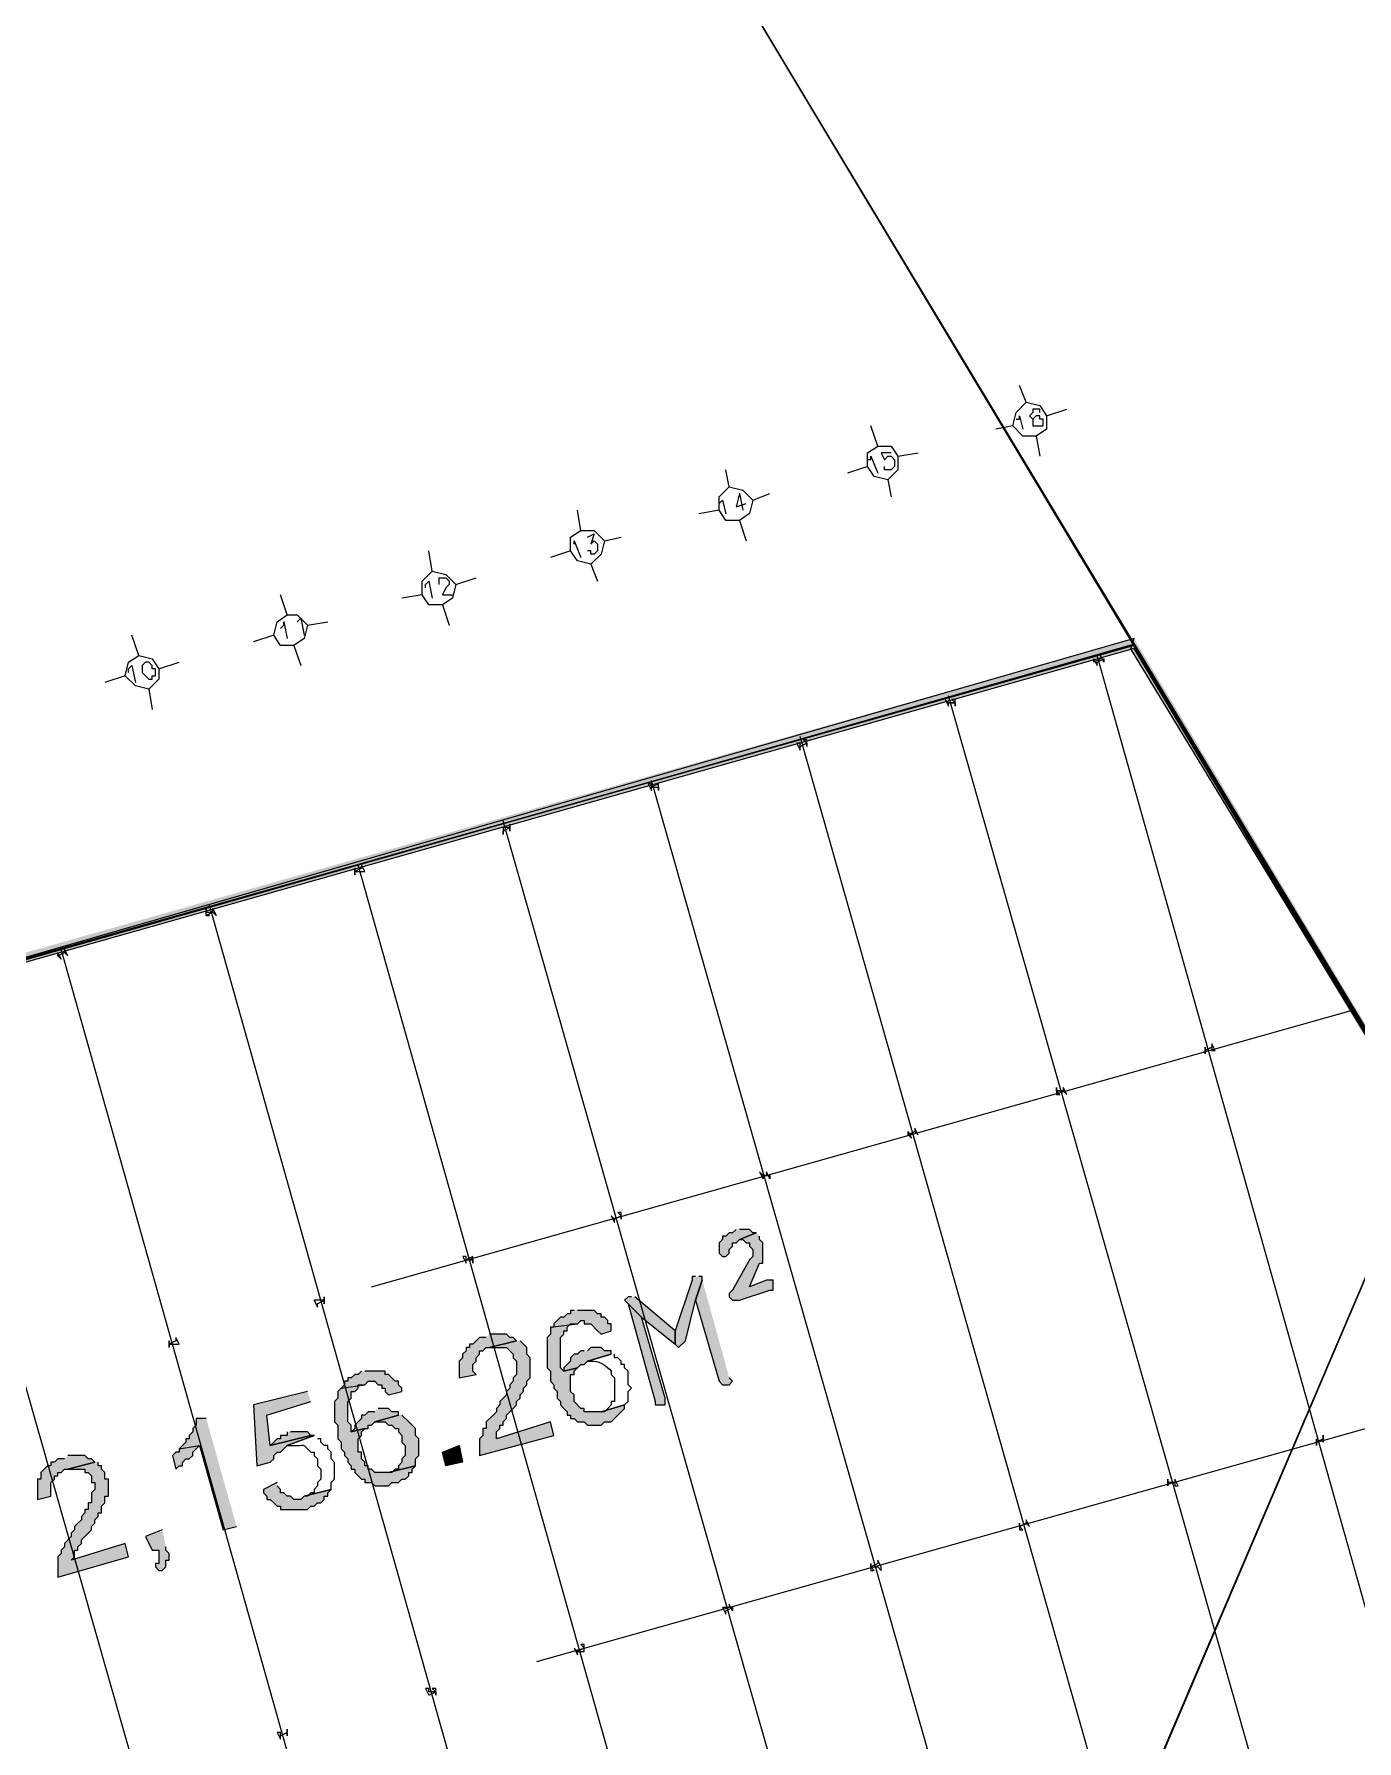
# Model space of a CAD drawing. Header units: inches. Extents: x 5 to 295, y 10 to 227.
# Drawn here: x 274.476 to 277.572, y 209.977 to 213.97 of the extents above; entities that cross this region are included whole.
import ezdxf

# ---------------------------------------------------------------- set-up
doc = ezdxf.new("R2010")
doc.units = ezdxf.units.IN
doc.header["$MEASUREMENT"] = 0
doc.layers.add('1- 3', color=3, linetype='Continuous')

msp = doc.modelspace()

# ---------------------------------------------------------------- hatches: boundary and pattern name
at = {"layer": '1- 3'}
for points in [[(277.0506, 212.5561), (271.7742, 211.0395), (271.7505, 211.0553)], [(277.0427, 212.5324), (277.0506, 212.5561), (271.7742, 211.0395)], [(278.5909, 209.9889), (277.0427, 212.5324), (277.0506, 212.5561)], [(278.583, 209.9811), (278.5909, 209.9889), (277.0427, 212.5324)], [(276.1186, 211.1738), (276.1107, 211.1659), (276.1028, 211.1659), (276.0949, 211.158), (276.087, 211.158), (276.087, 211.1501), (276.0791, 211.1422), (276.0791, 211.1185), (276.087, 211.1106), (276.0949, 211.1106), (276.1028, 211.1185), (276.1028, 211.1264), (276.1107, 211.1343), (276.1107, 211.1422), (276.1186, 211.1422), (276.1265, 211.1501), (276.1659, 211.1659), (276.158, 211.1659), (276.1501, 211.1738), (276.1265, 211.1738)], [(276.1659, 211.1659), (276.1265, 211.1501), (276.1344, 211.1501), (276.1422, 211.1422), (276.1501, 211.1422), (276.1501, 211.1343), (276.158, 211.1264), (276.158, 211.1106), (276.1501, 211.1027), (276.1107, 211.0316), (276.1028, 211.0237), (276.1028, 211.0158), (276.1107, 211.0079), (276.1265, 211.0079), (276.1975, 211.0316), (276.2054, 211.0316), (276.2054, 211.0553), (276.1896, 211.0553), (276.1501, 211.0395), (276.1738, 211.0948), (276.1817, 211.0948), (276.1817, 211.1422), (276.1738, 211.1501), (276.1738, 211.158)], [(276.0238, 211.0632), (276.0159, 211.0632), (276.0159, 211.0553), (275.9764, 210.9368), (275.9764, 210.9052), (275.9843, 210.8973), (276.0001, 210.9131), (276.0238, 211.0079), (276.0396, 211.0553), (276.0396, 211.0632), (276.0317, 211.0632)], [(276.0396, 211.0553), (276.0238, 211.0079), (276.0791, 210.8183), (276.087, 210.8104), (276.1028, 210.8104), (276.1107, 210.8183), (276.1028, 210.8262)], [(275.8737, 211.0158), (275.8658, 211.0158), (275.8579, 211.0079), (275.8658, 211), (275.8974, 210.9684), (275.9764, 210.9052), (275.9764, 210.9368), (275.8816, 211.0158)], [(275.7394, 210.9842), (275.7315, 210.9842), (275.7315, 210.9763), (275.7236, 210.9763), (275.7157, 210.9684), (275.7078, 210.9684), (275.692, 210.9526), (275.692, 210.9447), (275.6841, 210.9447), (275.7473, 210.9526), (275.7552, 210.9605), (275.7631, 210.9605), (275.7631, 210.9526), (275.7789, 210.9526), (275.7947, 210.9368), (275.8026, 210.9289), (275.8263, 210.9368), (275.8263, 210.9526), (275.8184, 210.9526), (275.8184, 210.9605), (275.8105, 210.9684), (275.8026, 210.9684), (275.8026, 210.9763), (275.7947, 210.9763), (275.7868, 210.9842), (275.7473, 210.9842)], [(275.8658, 211), (275.929, 210.7709), (275.929, 210.763), (275.9527, 210.763), (275.9527, 210.7788), (275.8974, 210.9684)], [(275.534, 210.921), (275.5182, 210.921), (275.5024, 210.9052), (275.4945, 210.9052), (275.4945, 210.8973), (275.4866, 210.8973), (275.4866, 210.8894), (275.4787, 210.8815), (275.4787, 210.8736), (275.4708, 210.8657), (275.4708, 210.8262), (275.5103, 210.8341), (275.5024, 210.842), (275.5024, 210.8578), (275.5103, 210.8657), (275.5103, 210.8736), (275.5182, 210.8815), (275.5182, 210.8894), (275.5261, 210.8894), (275.534, 210.8973), (275.5419, 210.8973), (275.6051, 210.9131), (275.5972, 210.921), (275.5893, 210.921), (275.5814, 210.9289), (275.5419, 210.9289)], [(275.6841, 210.9447), (275.6841, 210.9289), (275.6762, 210.921), (275.6762, 210.8499), (275.6841, 210.842), (275.6841, 210.8183), (275.692, 210.8104), (275.692, 210.8025), (275.6999, 210.7946), (275.6999, 210.7788), (275.7078, 210.7709), (275.7078, 210.763), (275.7157, 210.7551), (275.7236, 210.7472), (275.7236, 210.7393), (275.7315, 210.7393), (275.7315, 210.7314), (275.7394, 210.7314), (275.7473, 210.7235), (275.7631, 210.7235), (275.771, 210.7156), (275.8026, 210.7156), (275.8105, 210.7235), (275.8263, 210.7235), (275.8421, 210.7393), (275.8579, 210.7551), (275.8579, 210.763), (275.8026, 210.7472), (275.7631, 210.7472), (275.7631, 210.7551), (275.7552, 210.7551), (275.7394, 210.7709), (275.7394, 210.7867), (275.7315, 210.7946), (275.7315, 210.8341), (275.7394, 210.8341), (275.7394, 210.842), (275.7473, 210.8499), (275.7157, 210.842), (275.7078, 210.8499), (275.7078, 210.921), (275.7157, 210.9289), (275.7157, 210.9368), (275.7236, 210.9368), (275.7236, 210.9447), (275.7315, 210.9526), (275.7473, 210.9526)], [(275.6051, 210.9131), (275.5419, 210.8973), (275.5814, 210.8973), (275.5972, 210.8815), (275.5972, 210.8736), (275.6051, 210.8657), (275.6051, 210.8341), (275.5972, 210.8262), (275.5972, 210.8183), (275.5893, 210.8104), (275.5893, 210.8025), (275.5814, 210.7946), (275.5814, 210.7867), (275.5656, 210.7709), (275.5656, 210.763), (275.5577, 210.7551), (275.5577, 210.7472), (275.5498, 210.7393), (275.534, 210.7235), (275.534, 210.7077), (275.5261, 210.7077), (275.5261, 210.6919), (275.5182, 210.684), (275.5182, 210.6445), (275.692, 210.6919), (275.6841, 210.7235), (275.5577, 210.684), (275.5577, 210.6998), (275.5656, 210.7077), (275.5656, 210.7156), (275.5735, 210.7156), (275.5735, 210.7235), (275.5814, 210.7314), (275.5814, 210.7393), (275.5972, 210.7551), (275.6051, 210.763), (275.6051, 210.7709), (275.613, 210.7788), (275.613, 210.7867), (275.6209, 210.7946), (275.6209, 210.8025), (275.6288, 210.8104), (275.6288, 210.8183), (275.6367, 210.8262), (275.6367, 210.8736), (275.6288, 210.8815), (275.6288, 210.8973), (275.6209, 210.9052), (275.613, 210.9131)], [(275.7631, 210.8894), (275.7552, 210.8894), (275.7473, 210.8815), (275.7394, 210.8815), (275.7315, 210.8736), (275.7315, 210.8657), (275.7157, 210.8499), (275.7157, 210.842), (275.7473, 210.8499), (275.7552, 210.8578), (275.7631, 210.8578), (275.771, 210.8657), (275.8263, 210.8815), (275.8263, 210.8894), (275.8105, 210.8894), (275.8026, 210.8973), (275.7789, 210.8973), (275.771, 210.8894)], [(275.1944, 210.8025), (275.1865, 210.7946), (275.1865, 210.7788), (275.1786, 210.7709), (275.1786, 210.7235), (275.1865, 210.7156), (275.1865, 210.684), (275.1944, 210.6761), (275.1944, 210.6603), (275.2023, 210.6525), (275.2023, 210.6445), (275.2102, 210.6367), (275.2102, 210.6288), (275.2181, 210.6209), (275.2181, 210.613), (275.226, 210.613), (275.226, 210.6051), (275.2339, 210.5972), (275.2418, 210.5893), (275.2497, 210.5893), (275.2497, 210.5814), (275.2655, 210.5814), (275.2734, 210.5735), (275.305, 210.5735), (275.3129, 210.5814), (275.3287, 210.5814), (275.3366, 210.5893), (275.3445, 210.5893), (275.3524, 210.5972), (275.3524, 210.6051), (275.3603, 210.6051), (275.3603, 210.613), (275.3682, 210.6209), (275.305, 210.6051), (275.2734, 210.6051), (275.2655, 210.613), (275.2576, 210.613), (275.2576, 210.6209), (275.2497, 210.6209), (275.2497, 210.6288), (275.2418, 210.6367), (275.2418, 210.6525), (275.2339, 210.6525), (275.2339, 210.684), (275.2418, 210.6919), (275.2418, 210.6998), (275.2497, 210.7077), (275.2181, 210.6998), (275.2181, 210.7156), (275.2102, 210.7235), (275.2102, 210.7709), (275.2181, 210.7788), (275.2181, 210.7946), (275.226, 210.7946), (275.2339, 210.8025), (275.2339, 210.8104), (275.2497, 210.8104)], [(275.2418, 210.842), (275.2339, 210.8341), (275.226, 210.8341), (275.2181, 210.8262), (275.2102, 210.8262), (275.2102, 210.8183), (275.2023, 210.8183), (275.2023, 210.8104), (275.1944, 210.8025), (275.2497, 210.8104), (275.2576, 210.8183), (275.2734, 210.8183), (275.2813, 210.8104), (275.2892, 210.8104), (275.2892, 210.8025), (275.2971, 210.8025), (275.2971, 210.7946), (275.305, 210.7867), (275.3366, 210.7946), (275.3366, 210.8025), (275.3287, 210.8104), (275.3287, 210.8183), (275.3208, 210.8183), (275.305, 210.8341), (275.2971, 210.8341), (275.2971, 210.842), (275.2497, 210.842)], [(275.1154, 210.7946), (274.989, 210.763), (274.9969, 210.6208), (275.0285, 210.6288), (275.0364, 210.6366), (275.0364, 210.6445), (275.0443, 210.6524), (275.0522, 210.6524), (275.068, 210.6682), (275.1312, 210.6919), (275.1233, 210.6919), (275.0285, 210.6682), (275.0206, 210.7393), (275.1233, 210.7709)], [(274.8784, 210.7314), (274.8547, 210.7314), (274.8547, 210.7156), (274.8468, 210.7077), (274.8468, 210.6998), (274.8389, 210.6919), (274.8389, 210.684), (274.831, 210.684), (274.831, 210.6761), (274.8231, 210.6682), (274.8152, 210.6603), (274.8626, 210.6682), (274.9179, 210.4708), (274.9495, 210.4787)], [(275.2734, 210.7472), (275.2576, 210.7472), (275.2497, 210.7393), (275.2418, 210.7393), (275.2418, 210.7314), (275.2339, 210.7235), (275.226, 210.7156), (275.226, 210.7077), (275.2181, 210.6998), (275.2497, 210.7077), (275.2576, 210.7077), (275.2576, 210.7156), (275.2655, 210.7156), (275.2734, 210.7235), (275.3287, 210.7393), (275.3287, 210.7472), (275.3129, 210.7472), (275.305, 210.7551), (275.2813, 210.7551)], [(275.3287, 210.7393), (275.2734, 210.7235), (275.2971, 210.7235), (275.305, 210.7156), (275.3129, 210.7156), (275.3208, 210.7077), (275.3287, 210.7077), (275.3287, 210.6998), (275.3366, 210.6919), (275.3366, 210.6761), (275.3445, 210.6683), (275.3445, 210.6445), (275.3366, 210.6367), (275.3366, 210.6288), (275.3287, 210.6209), (275.3287, 210.613), (275.3208, 210.613), (275.3129, 210.6051), (275.305, 210.6051), (275.3682, 210.6209), (275.3682, 210.6367), (275.3761, 210.6445), (275.3761, 210.684), (275.3682, 210.6919), (275.3682, 210.7077), (275.3524, 210.7235), (275.3366, 210.7393)], [(275.068, 210.6998), (275.068, 210.6919), (275.0522, 210.6919), (275.0522, 210.684), (275.0443, 210.684), (275.0364, 210.6761), (275.0285, 210.6682), (275.1233, 210.6919), (275.1154, 210.6998), (275.0759, 210.6998)], [(274.8152, 210.6603), (274.8152, 210.6524), (274.8073, 210.6524), (274.7994, 210.6445), (274.8073, 210.6129), (274.8152, 210.6208), (274.8231, 210.6208), (274.8231, 210.6287), (274.831, 210.6366), (274.8389, 210.6366), (274.8468, 210.6445), (274.8468, 210.6524), (274.8626, 210.6682)], [(275.4392, 210.6209), (275.4313, 210.6525), (275.4708, 210.6683), (275.4787, 210.6288)], [(274.5467, 210.6367), (274.5309, 210.6367), (274.523, 210.6288), (274.5151, 210.6288), (274.5151, 210.6208), (274.5072, 210.6208), (274.4914, 210.605), (274.4914, 210.5893), (274.4835, 210.5893), (274.4835, 210.5419), (274.5151, 210.5498), (274.5151, 210.5814), (274.523, 210.5893), (274.523, 210.5972), (274.5309, 210.5972), (274.5309, 210.605), (274.5388, 210.605), (274.5467, 210.613), (274.5546, 210.613), (274.6178, 210.6288), (274.6099, 210.6367), (274.602, 210.6367), (274.5941, 210.6445), (274.5546, 210.6445)], [(274.6178, 210.6288), (274.5546, 210.6129), (274.5941, 210.6129), (274.5941, 210.605), (274.602, 210.605), (274.6099, 210.5971), (274.6099, 210.5813), (274.6178, 210.5813), (274.6178, 210.5655), (274.6099, 210.5577), (274.6099, 210.534), (274.602, 210.534), (274.602, 210.5182), (274.5941, 210.5182), (274.5941, 210.5103), (274.5862, 210.5024), (274.5862, 210.4945), (274.5783, 210.4866), (274.5704, 210.4787), (274.5704, 210.4708), (274.5625, 210.4629), (274.5625, 210.455), (274.5467, 210.4392), (274.5467, 210.4313), (274.5388, 210.4234), (274.5388, 210.4155), (274.5309, 210.4076), (274.5309, 210.3602), (274.6968, 210.4076), (274.6889, 210.4392), (274.5625, 210.3997), (274.5704, 210.4076), (274.5704, 210.4234), (274.5783, 210.4234), (274.5783, 210.4313), (274.5862, 210.4392), (274.5862, 210.4471), (274.5941, 210.455), (274.6099, 210.4708), (274.6099, 210.4787), (274.6178, 210.4866), (274.6178, 210.4945), (274.6257, 210.5024), (274.6257, 210.5103), (274.6336, 210.5103), (274.6336, 210.5261), (274.6415, 210.534), (274.6415, 210.5497), (274.6494, 210.5497), (274.6494, 210.5893), (274.6415, 210.5893), (274.6415, 210.605), (274.6336, 210.6129), (274.6336, 210.6208), (274.6257, 210.6208), (274.6257, 210.6288)], [(275.0443, 210.5814), (275.0127, 210.5655), (275.0127, 210.5577), (275.0206, 210.5497), (275.0206, 210.5419), (275.0285, 210.5419), (275.0364, 210.534), (275.0443, 210.5261), (275.0522, 210.5261), (275.0522, 210.5182), (275.1154, 210.5182), (275.1233, 210.5261), (275.1312, 210.5261), (275.1391, 210.534), (275.147, 210.534), (275.1549, 210.5419), (275.1549, 210.5497), (275.1628, 210.5497), (275.1628, 210.5577), (275.1707, 210.5655), (275.1075, 210.5497), (275.0996, 210.5419), (275.0838, 210.5419), (275.0759, 210.5497), (275.068, 210.5497), (275.0601, 210.5577), (275.0522, 210.5577), (275.0522, 210.5655), (275.0443, 210.5735)], [(274.7757, 210.4708), (274.7362, 210.455), (274.752, 210.4234), (274.7678, 210.4234), (274.7678, 210.3918), (274.7599, 210.3918), (274.7599, 210.3839), (274.7678, 210.376), (274.7757, 210.376), (274.7836, 210.3839), (274.7836, 210.3997), (274.7915, 210.3997), (274.7915, 210.4155), (274.7836, 210.4234), (274.7836, 210.4313)]]:
    msp.add_hatch(color=256, dxfattribs=at).paths.add_polyline_path(points)

# ---------------------------------------------------------------- linework, layer by layer
at = {"layer": '1- 3', "lineweight": 5}
for points in [[(266.5846, 206.9953), (265.6288, 211.9005), (265.147, 219.0095), (273.8595, 217.8562), (276.3239, 213.7488), (277.7378, 211.4028), (274.7126, 204.3096), (266.5846, 206.9953)], [(274.5625, 199.1911), (274.6494, 202.9115), (274.286, 203.0063), (274.4519, 203.7093), (277.7378, 211.4028)], [(274.5625, 199.1911), (274.6494, 202.9115), (274.286, 203.0063), (274.4519, 203.7093), (274.6968, 204.2859), (277.7378, 211.4028), (278.7252, 209.752), (280.3524, 207.2006), (282.1691, 204.1753), (282.3508, 203.8436), (282.8326, 203.3933), (284.6336, 198.2196), (274.5625, 199.1911)]]:
    msp.add_lwpolyline(points, dxfattribs=at)
at = {"layer": '1- 3', "lineweight": 25}
for points in [[(273.8595, 217.8557), (276.3239, 213.7483), (278.7252, 209.7515), (280.3524, 207.2001), (282.1691, 204.1748), (282.3508, 203.8431), (282.8326, 203.3928), (284.6336, 198.2191)], [(276.7979, 213.109), (276.7821, 213.1485)], [(276.7663, 213.0538), (276.7742, 213.0853), (276.7979, 213.109), (276.8295, 213.1011), (276.8453, 213.0774), (276.8453, 213.0458), (276.8216, 213.03), (276.79, 213.03), (276.7663, 213.0538)], [(276.8295, 213.0853), (276.8295, 213.0932), (276.8137, 213.0932), (276.8137, 213.0853), (276.8058, 213.0774), (276.8137, 213.0695), (276.8137, 213.0537), (276.8374, 213.0537), (276.8374, 213.0695), (276.8295, 213.0695), (276.8295, 213.0774), (276.8216, 213.0774), (276.8137, 213.0695), (276.8137, 213.0616)], [(276.8453, 213.0774), (276.8927, 213.0932)], [(276.4503, 213.0064), (276.4345, 213.0538)], [(276.7663, 213.0537), (276.7268, 213.0458)], [(276.7742, 213.0695), (276.7821, 213.0695), (276.7821, 213.0774), (276.79, 213.0458)], [(276.4266, 212.959), (276.4266, 212.9905), (276.4503, 213.0063), (276.4819, 213.0063), (276.4977, 212.9826), (276.4977, 212.951), (276.474, 212.9273), (276.4424, 212.9352), (276.4266, 212.959)], [(276.8216, 213.03), (276.8295, 212.9826)], [(276.4266, 212.9748), (276.4345, 212.9748), (276.4345, 212.9827), (276.4503, 212.9432)], [(276.4819, 212.9906), (276.4582, 212.9906), (276.4661, 212.9747), (276.474, 212.9827), (276.4819, 212.9827), (276.4898, 212.9747), (276.4898, 212.959), (276.4819, 212.9511), (276.4661, 212.9511), (276.4661, 212.959)], [(276.4977, 212.9827), (276.5451, 212.9905)], [(276.1028, 212.9115), (276.0949, 212.951)], [(276.4266, 212.959), (276.3793, 212.9432)], [(276.474, 212.9274), (276.4819, 212.8879)], [(276.0791, 212.8563), (276.0791, 212.8879), (276.1028, 212.9115), (276.1344, 212.9037), (276.1581, 212.88), (276.1502, 212.8484), (276.1265, 212.8326), (276.0949, 212.8326), (276.0791, 212.8563)], [(276.1265, 212.8957), (276.1186, 212.8641), (276.1423, 212.872)], [(276.1265, 212.8957), (276.1344, 212.8562)], [(276.1581, 212.88), (276.1976, 212.8957)], [(275.7552, 212.8089), (275.7473, 212.8563)], [(276.0791, 212.8562), (276.0317, 212.8483)], [(276.0791, 212.872), (276.087, 212.8799), (276.0949, 212.8483)], [(275.7315, 212.7615), (275.7315, 212.7931), (275.7552, 212.8089), (275.7868, 212.8089), (275.8105, 212.7852), (275.8026, 212.7536), (275.7789, 212.7299), (275.7473, 212.7378), (275.7315, 212.7615)], [(276.1265, 212.8326), (276.1423, 212.7852)], [(275.7394, 212.7773), (275.7394, 212.7852), (275.7552, 212.7457)], [(275.771, 212.7931), (275.7868, 212.801), (275.7789, 212.7773), (275.7868, 212.7852), (275.7947, 212.7773), (275.7947, 212.7615), (275.7868, 212.7536), (275.7789, 212.7536), (275.7789, 212.7615), (275.771, 212.7615)], [(275.8105, 212.7852), (275.85, 212.7931)], [(275.4077, 212.7141), (275.3998, 212.7615)], [(275.7315, 212.7615), (275.6842, 212.7457)], [(275.7789, 212.7299), (275.7947, 212.6904)], [(275.384, 212.6588), (275.384, 212.6904), (275.4077, 212.7141), (275.4393, 212.7062), (275.463, 212.6825), (275.4551, 212.6509), (275.4314, 212.6351), (275.3998, 212.6351), (275.384, 212.6588)], [(275.3919, 212.6746), (275.3919, 212.6825), (275.3998, 212.6904), (275.4077, 212.6509)], [(275.4235, 212.6825), (275.4235, 212.6983), (275.4393, 212.6983), (275.4472, 212.6904), (275.4472, 212.6825), (275.4393, 212.6746), (275.4314, 212.6588), (275.4551, 212.6588)], [(275.463, 212.6825), (275.5104, 212.6983)], [(275.068, 212.6114), (275.0523, 212.6588)], [(275.384, 212.6588), (275.3366, 212.6509)], [(275.0365, 212.564), (275.0444, 212.5956), (275.0681, 212.6114), (275.0917, 212.6114), (275.1154, 212.5877), (275.1075, 212.5561), (275.0838, 212.5403), (275.0523, 212.5403), (275.0365, 212.564)], [(275.0917, 212.5956), (275.0996, 212.6035), (275.1075, 212.564)], [(275.4314, 212.6351), (275.4472, 212.5877)], [(274.7205, 212.5166), (274.7047, 212.564)], [(275.0365, 212.564), (274.9891, 212.5482)], [(275.0523, 212.5798), (275.0602, 212.5877), (275.0602, 212.5956), (275.0681, 212.5561)], [(275.1154, 212.5877), (275.1628, 212.5956)], [(278.591, 209.9813), (277.0507, 212.5405), (271.7663, 211.0477)], [(278.5909, 209.9811), (277.0507, 212.5403), (271.7663, 211.0474), (272.5483, 208.2749), (278.5909, 209.9811)], [(278.5831, 209.9813), (277.0507, 212.5326), (271.7742, 211.0398), (272.5562, 208.2751)], [(277.0428, 212.5406), (272.0191, 211.1108)], [(278.5831, 209.9813), (277.0507, 212.5406), (272.0191, 211.1188)], [(275.0838, 212.5403), (275.0996, 212.4929)], [(278.5831, 209.9813), (277.0507, 212.5327)], [(274.6889, 212.4692), (274.6968, 212.5008), (274.7205, 212.5166), (274.7521, 212.5087), (274.7679, 212.485), (274.7679, 212.4613), (274.7442, 212.4376), (274.7126, 212.4455), (274.6889, 212.4692)], [(274.6968, 212.4771), (274.6968, 212.485), (274.7047, 212.4929), (274.7126, 212.4534)], [(274.7363, 212.5008), (274.7284, 212.4929), (274.7284, 212.4771), (274.7442, 212.4613), (274.7521, 212.4613), (274.7521, 212.4692), (274.76, 212.4692), (274.76, 212.485), (274.7521, 212.485), (274.7521, 212.4929), (274.7442, 212.5008), (274.7363, 212.5008)], [(274.7679, 212.485), (274.8153, 212.5008)], [(276.9717, 212.5087), (276.9559, 212.5008), (276.9559, 212.5087), (276.9638, 212.4929), (276.9638, 212.5008), (276.9796, 212.5087), (276.9796, 212.5008), (276.9717, 212.5166), (276.9717, 212.5087)], [(277.7458, 209.7441), (276.9638, 212.5166)], [(274.6889, 212.4692), (274.6415, 212.4534)], [(274.7442, 212.4376), (274.7521, 212.3902)], [(276.632, 212.406), (276.6162, 212.406), (276.6083, 212.4139), (276.6162, 212.3981), (276.6162, 212.406), (276.632, 212.406), (276.632, 212.3981), (276.632, 212.4139), (276.6241, 212.4139), (276.632, 212.406)], [(277.4061, 209.6493), (276.6162, 212.4218)], [(277.0586, 209.5466), (276.2687, 212.327)], [(276.2845, 212.3112), (276.2687, 212.3033), (276.2687, 212.3112), (276.2608, 212.3112), (276.2687, 212.2954), (276.2687, 212.3033), (276.2845, 212.3112), (276.2845, 212.3033), (276.2845, 212.3191), (276.2766, 212.3191), (276.2845, 212.3112)], [(275.9369, 212.2165), (275.9211, 212.2085), (275.9211, 212.2165), (275.9132, 212.2165), (275.9211, 212.2006), (275.9211, 212.2085), (275.9369, 212.2085), (275.9369, 212.2006), (275.9369, 212.2165)], [(276.711, 209.4518), (275.9211, 212.2243)], [(276.3635, 209.3571), (275.5736, 212.1296)], [(275.5894, 212.1138), (275.5736, 212.1138), (275.5736, 212.098), (275.5736, 212.1059), (275.5894, 212.1138), (275.5894, 212.1059), (275.5894, 212.1217), (275.5894, 212.1138)], [(275.2418, 212.019), (275.226, 212.0111), (275.226, 212.019), (275.226, 212.0032), (275.226, 212.0111), (275.2497, 212.0111), (275.2418, 212.0269), (275.2418, 212.019)], [(276.0159, 209.2544), (275.2339, 212.0269)], [(275.6683, 209.1596), (274.8864, 211.9321)], [(274.5467, 211.8215), (274.5309, 211.8136), (274.5309, 211.8215), (274.5388, 211.8057), (274.5309, 211.8136), (274.5467, 211.8215), (274.5546, 211.8136), (274.5467, 211.8294), (274.5467, 211.8215)], [(275.3208, 209.0569), (274.5388, 211.8294)], [(274.9811, 208.9621), (274.1912, 211.7346)], [(275.2655, 211.0395), (277.5641, 211.6872)], [(277.2323, 211.6003), (277.2166, 211.5924), (277.2166, 211.6003), (277.2166, 211.5845), (277.2166, 211.5924), (277.2323, 211.6003), (277.2323, 211.5924), (277.2403, 211.5924), (277.2323, 211.6082), (277.2323, 211.6003)], [(276.8848, 211.4976), (276.869, 211.4976), (276.869, 211.5055), (276.869, 211.4897), (276.8769, 211.4897), (276.869, 211.4976), (276.8848, 211.4976), (276.8927, 211.4897), (276.8848, 211.5055), (276.8848, 211.4976)], [(276.5372, 211.4029), (276.5214, 211.395), (276.5214, 211.4029), (276.5293, 211.387), (276.5214, 211.395), (276.5372, 211.4029), (276.5451, 211.395), (276.5372, 211.4108), (276.5372, 211.4029)], [(276.1897, 211.3002), (276.1818, 211.3002), (276.1739, 211.3081), (276.1818, 211.2923), (276.1818, 211.3002), (276.1976, 211.3002), (276.1976, 211.2923), (276.1897, 211.3081), (276.1897, 211.3002)], [(275.85, 211.2054), (275.8342, 211.1975), (275.8263, 211.2054), (275.8342, 211.1896), (275.8342, 211.1975), (275.85, 211.2054), (275.85, 211.1975), (275.85, 211.2133), (275.8421, 211.2133), (275.85, 211.2054)], [(275.5025, 211.1106), (275.4867, 211.1027), (275.4867, 211.1106), (275.4788, 211.1106), (275.4867, 211.0948), (275.4867, 211.1027), (275.5025, 211.1027), (275.5025, 211.0948), (275.5025, 211.1106)], [(275.1549, 211.0079), (275.1312, 211.0079), (275.1391, 210.9921), (275.1391, 211), (275.1549, 211.0079), (275.1549, 211), (275.1549, 211.0158), (275.1549, 211.0079)], [(274.8074, 210.9131), (274.7916, 210.9052), (274.7916, 210.9131), (274.7916, 210.8973), (274.7916, 210.9052), (274.8153, 210.9052), (274.8074, 210.921), (274.8074, 210.9131)], [(275.6525, 210.1627), (278.0696, 210.842)], [(277.493, 210.6841), (277.4772, 210.6762), (277.4772, 210.6841), (277.4772, 210.6683), (277.4772, 210.6762), (277.493, 210.6841), (277.493, 210.6762), (277.493, 210.692), (277.493, 210.6841)], [(277.1455, 210.5814), (277.1297, 210.5814), (277.1297, 210.5893), (277.1297, 210.5735), (277.1297, 210.5814), (277.1455, 210.5814), (277.1455, 210.5735), (277.1534, 210.5735), (277.1455, 210.5893), (277.1455, 210.5814)], [(276.7979, 210.4866), (276.7821, 210.4787), (276.7821, 210.4866), (276.7821, 210.4708), (276.79, 210.4708), (276.7821, 210.4787), (276.7979, 210.4866), (276.8058, 210.4787), (276.7979, 210.4945), (276.7979, 210.4866)], [(276.4503, 210.3918), (276.4345, 210.3839), (276.4345, 210.3918), (276.4345, 210.376), (276.4424, 210.376), (276.4345, 210.3839), (276.4503, 210.3839), (276.4582, 210.376), (276.4582, 210.3839), (276.4503, 210.3997), (276.4503, 210.3918)], [(276.1028, 210.2891), (276.087, 210.2891), (276.0949, 210.2733), (276.0949, 210.2812), (276.1107, 210.2891), (276.1107, 210.2812), (276.1028, 210.297), (276.1028, 210.2891)], [(275.7631, 210.1943), (275.7473, 210.1864), (275.7394, 210.1943), (275.7473, 210.1785), (275.7473, 210.1864), (275.7631, 210.1864), (275.7631, 210.2022), (275.7552, 210.2022), (275.7631, 210.1943)], [(275.4156, 210.0916), (275.3998, 210.0916), (275.3998, 210.0995), (275.3919, 210.0995), (275.3998, 210.0837), (275.4156, 210.0916), (275.4156, 210.0837), (275.4156, 210.0995), (275.4077, 210.0995), (275.4156, 210.0916)], [(275.068, 209.9969), (275.0522, 209.989), (275.0522, 209.9969), (275.0443, 209.9969), (275.0522, 209.9811), (275.0522, 209.989), (275.068, 209.9969), (275.068, 209.989), (275.068, 210.0048), (275.068, 209.9969)]]:
    msp.add_lwpolyline(points, dxfattribs=at)
at = {"layer": '1- 3', "lineweight": 0}
for points in [[(277.0506, 212.5561), (271.7742, 211.0395), (271.7505, 211.0553)], [(277.0427, 212.5324), (277.0506, 212.5561), (271.7742, 211.0395)], [(278.5909, 209.9889), (277.0427, 212.5324), (277.0506, 212.5561)], [(278.583, 209.9811), (278.5909, 209.9889), (277.0427, 212.5324)], [(276.1186, 211.1738), (276.1107, 211.1659), (276.1028, 211.1659), (276.0949, 211.158), (276.087, 211.158), (276.087, 211.1501), (276.0791, 211.1422), (276.0791, 211.1185), (276.087, 211.1106), (276.0949, 211.1106), (276.1028, 211.1185), (276.1028, 211.1264), (276.1107, 211.1343), (276.1107, 211.1422), (276.1186, 211.1422), (276.1265, 211.1501), (276.1659, 211.1659), (276.158, 211.1659), (276.1501, 211.1738), (276.1265, 211.1738)], [(276.1659, 211.1659), (276.1265, 211.1501), (276.1344, 211.1501), (276.1422, 211.1422), (276.1501, 211.1422), (276.1501, 211.1343), (276.158, 211.1264), (276.158, 211.1106), (276.1501, 211.1027), (276.1107, 211.0316), (276.1028, 211.0237), (276.1028, 211.0158), (276.1107, 211.0079), (276.1265, 211.0079), (276.1975, 211.0316), (276.2054, 211.0316), (276.2054, 211.0553), (276.1896, 211.0553), (276.1501, 211.0395), (276.1738, 211.0948), (276.1817, 211.0948), (276.1817, 211.1422), (276.1738, 211.1501), (276.1738, 211.158)], [(276.0238, 211.0632), (276.0159, 211.0632), (276.0159, 211.0553), (275.9764, 210.9368), (275.9764, 210.9052), (275.9843, 210.8973), (276.0001, 210.9131), (276.0238, 211.0079), (276.0396, 211.0553), (276.0396, 211.0632), (276.0317, 211.0632)], [(276.0396, 211.0553), (276.0238, 211.0079), (276.0791, 210.8183), (276.087, 210.8104), (276.1028, 210.8104), (276.1107, 210.8183), (276.1028, 210.8262)], [(275.8737, 211.0158), (275.8658, 211.0158), (275.8579, 211.0079), (275.8658, 211), (275.8974, 210.9684), (275.9764, 210.9052), (275.9764, 210.9368), (275.8816, 211.0158)], [(275.7394, 210.9842), (275.7315, 210.9842), (275.7315, 210.9763), (275.7236, 210.9763), (275.7157, 210.9684), (275.7078, 210.9684), (275.692, 210.9526), (275.692, 210.9447), (275.6841, 210.9447), (275.7473, 210.9526), (275.7552, 210.9605), (275.7631, 210.9605), (275.7631, 210.9526), (275.7789, 210.9526), (275.7947, 210.9368), (275.8026, 210.9289), (275.8263, 210.9368), (275.8263, 210.9526), (275.8184, 210.9526), (275.8184, 210.9605), (275.8105, 210.9684), (275.8026, 210.9684), (275.8026, 210.9763), (275.7947, 210.9763), (275.7868, 210.9842), (275.7473, 210.9842)], [(275.8658, 211), (275.929, 210.7709), (275.929, 210.763), (275.9527, 210.763), (275.9527, 210.7788), (275.8974, 210.9684)], [(275.534, 210.921), (275.5182, 210.921), (275.5024, 210.9052), (275.4945, 210.9052), (275.4945, 210.8973), (275.4866, 210.8973), (275.4866, 210.8894), (275.4787, 210.8815), (275.4787, 210.8736), (275.4708, 210.8657), (275.4708, 210.8262), (275.5103, 210.8341), (275.5024, 210.842), (275.5024, 210.8578), (275.5103, 210.8657), (275.5103, 210.8736), (275.5182, 210.8815), (275.5182, 210.8894), (275.5261, 210.8894), (275.534, 210.8973), (275.5419, 210.8973), (275.6051, 210.9131), (275.5972, 210.921), (275.5893, 210.921), (275.5814, 210.9289), (275.5419, 210.9289)], [(275.6841, 210.9447), (275.6841, 210.9289), (275.6762, 210.921), (275.6762, 210.8499), (275.6841, 210.842), (275.6841, 210.8183), (275.692, 210.8104), (275.692, 210.8025), (275.6999, 210.7946), (275.6999, 210.7788), (275.7078, 210.7709), (275.7078, 210.763), (275.7157, 210.7551), (275.7236, 210.7472), (275.7236, 210.7393), (275.7315, 210.7393), (275.7315, 210.7314), (275.7394, 210.7314), (275.7473, 210.7235), (275.7631, 210.7235), (275.771, 210.7156), (275.8026, 210.7156), (275.8105, 210.7235), (275.8263, 210.7235), (275.8421, 210.7393), (275.8579, 210.7551), (275.8579, 210.763), (275.8026, 210.7472), (275.7631, 210.7472), (275.7631, 210.7551), (275.7552, 210.7551), (275.7394, 210.7709), (275.7394, 210.7867), (275.7315, 210.7946), (275.7315, 210.8341), (275.7394, 210.8341), (275.7394, 210.842), (275.7473, 210.8499), (275.7157, 210.842), (275.7078, 210.8499), (275.7078, 210.921), (275.7157, 210.9289), (275.7157, 210.9368), (275.7236, 210.9368), (275.7236, 210.9447), (275.7315, 210.9526), (275.7473, 210.9526)], [(275.6051, 210.9131), (275.5419, 210.8973), (275.5814, 210.8973), (275.5972, 210.8815), (275.5972, 210.8736), (275.6051, 210.8657), (275.6051, 210.8341), (275.5972, 210.8262), (275.5972, 210.8183), (275.5893, 210.8104), (275.5893, 210.8025), (275.5814, 210.7946), (275.5814, 210.7867), (275.5656, 210.7709), (275.5656, 210.763), (275.5577, 210.7551), (275.5577, 210.7472), (275.5498, 210.7393), (275.534, 210.7235), (275.534, 210.7077), (275.5261, 210.7077), (275.5261, 210.6919), (275.5182, 210.684), (275.5182, 210.6445), (275.692, 210.6919), (275.6841, 210.7235), (275.5577, 210.684), (275.5577, 210.6998), (275.5656, 210.7077), (275.5656, 210.7156), (275.5735, 210.7156), (275.5735, 210.7235), (275.5814, 210.7314), (275.5814, 210.7393), (275.5972, 210.7551), (275.6051, 210.763), (275.6051, 210.7709), (275.613, 210.7788), (275.613, 210.7867), (275.6209, 210.7946), (275.6209, 210.8025), (275.6288, 210.8104), (275.6288, 210.8183), (275.6367, 210.8262), (275.6367, 210.8736), (275.6288, 210.8815), (275.6288, 210.8973), (275.6209, 210.9052), (275.613, 210.9131)], [(275.7631, 210.8894), (275.7552, 210.8894), (275.7473, 210.8815), (275.7394, 210.8815), (275.7315, 210.8736), (275.7315, 210.8657), (275.7157, 210.8499), (275.7157, 210.842), (275.7473, 210.8499), (275.7552, 210.8578), (275.7631, 210.8578), (275.771, 210.8657), (275.8263, 210.8815), (275.8263, 210.8894), (275.8105, 210.8894), (275.8026, 210.8973), (275.7789, 210.8973), (275.771, 210.8894)], [(275.1944, 210.8025), (275.1865, 210.7946), (275.1865, 210.7788), (275.1786, 210.7709), (275.1786, 210.7235), (275.1865, 210.7156), (275.1865, 210.684), (275.1944, 210.6761), (275.1944, 210.6603), (275.2023, 210.6525), (275.2023, 210.6445), (275.2102, 210.6367), (275.2102, 210.6288), (275.2181, 210.6209), (275.2181, 210.613), (275.226, 210.613), (275.226, 210.6051), (275.2339, 210.5972), (275.2418, 210.5893), (275.2497, 210.5893), (275.2497, 210.5814), (275.2655, 210.5814), (275.2734, 210.5735), (275.305, 210.5735), (275.3129, 210.5814), (275.3287, 210.5814), (275.3366, 210.5893), (275.3445, 210.5893), (275.3524, 210.5972), (275.3524, 210.6051), (275.3603, 210.6051), (275.3603, 210.613), (275.3682, 210.6209), (275.305, 210.6051), (275.2734, 210.6051), (275.2655, 210.613), (275.2576, 210.613), (275.2576, 210.6209), (275.2497, 210.6209), (275.2497, 210.6288), (275.2418, 210.6367), (275.2418, 210.6525), (275.2339, 210.6525), (275.2339, 210.684), (275.2418, 210.6919), (275.2418, 210.6998), (275.2497, 210.7077), (275.2181, 210.6998), (275.2181, 210.7156), (275.2102, 210.7235), (275.2102, 210.7709), (275.2181, 210.7788), (275.2181, 210.7946), (275.226, 210.7946), (275.2339, 210.8025), (275.2339, 210.8104), (275.2497, 210.8104)], [(275.2418, 210.842), (275.2339, 210.8341), (275.226, 210.8341), (275.2181, 210.8262), (275.2102, 210.8262), (275.2102, 210.8183), (275.2023, 210.8183), (275.2023, 210.8104), (275.1944, 210.8025), (275.2497, 210.8104), (275.2576, 210.8183), (275.2734, 210.8183), (275.2813, 210.8104), (275.2892, 210.8104), (275.2892, 210.8025), (275.2971, 210.8025), (275.2971, 210.7946), (275.305, 210.7867), (275.3366, 210.7946), (275.3366, 210.8025), (275.3287, 210.8104), (275.3287, 210.8183), (275.3208, 210.8183), (275.305, 210.8341), (275.2971, 210.8341), (275.2971, 210.842), (275.2497, 210.842)], [(275.1154, 210.7946), (274.989, 210.763), (274.9969, 210.6208), (275.0285, 210.6288), (275.0364, 210.6366), (275.0364, 210.6445), (275.0443, 210.6524), (275.0522, 210.6524), (275.068, 210.6682), (275.1312, 210.6919), (275.1233, 210.6919), (275.0285, 210.6682), (275.0206, 210.7393), (275.1233, 210.7709)], [(274.8784, 210.7314), (274.8547, 210.7314), (274.8547, 210.7156), (274.8468, 210.7077), (274.8468, 210.6998), (274.8389, 210.6919), (274.8389, 210.684), (274.831, 210.684), (274.831, 210.6761), (274.8231, 210.6682), (274.8152, 210.6603), (274.8626, 210.6682), (274.9179, 210.4708), (274.9495, 210.4787)], [(275.2734, 210.7472), (275.2576, 210.7472), (275.2497, 210.7393), (275.2418, 210.7393), (275.2418, 210.7314), (275.2339, 210.7235), (275.226, 210.7156), (275.226, 210.7077), (275.2181, 210.6998), (275.2497, 210.7077), (275.2576, 210.7077), (275.2576, 210.7156), (275.2655, 210.7156), (275.2734, 210.7235), (275.3287, 210.7393), (275.3287, 210.7472), (275.3129, 210.7472), (275.305, 210.7551), (275.2813, 210.7551)], [(275.3287, 210.7393), (275.2734, 210.7235), (275.2971, 210.7235), (275.305, 210.7156), (275.3129, 210.7156), (275.3208, 210.7077), (275.3287, 210.7077), (275.3287, 210.6998), (275.3366, 210.6919), (275.3366, 210.6761), (275.3445, 210.6683), (275.3445, 210.6445), (275.3366, 210.6367), (275.3366, 210.6288), (275.3287, 210.6209), (275.3287, 210.613), (275.3208, 210.613), (275.3129, 210.6051), (275.305, 210.6051), (275.3682, 210.6209), (275.3682, 210.6367), (275.3761, 210.6445), (275.3761, 210.684), (275.3682, 210.6919), (275.3682, 210.7077), (275.3524, 210.7235), (275.3366, 210.7393)], [(275.068, 210.6998), (275.068, 210.6919), (275.0522, 210.6919), (275.0522, 210.684), (275.0443, 210.684), (275.0364, 210.6761), (275.0285, 210.6682), (275.1233, 210.6919), (275.1154, 210.6998), (275.0759, 210.6998)], [(274.8152, 210.6603), (274.8152, 210.6524), (274.8073, 210.6524), (274.7994, 210.6445), (274.8073, 210.6129), (274.8152, 210.6208), (274.8231, 210.6208), (274.8231, 210.6287), (274.831, 210.6366), (274.8389, 210.6366), (274.8468, 210.6445), (274.8468, 210.6524), (274.8626, 210.6682)], [(275.4392, 210.6209), (275.4313, 210.6525), (275.4708, 210.6683), (275.4787, 210.6288), (275.4392, 210.6209)], [(274.5467, 210.6367), (274.5309, 210.6367), (274.523, 210.6288), (274.5151, 210.6288), (274.5151, 210.6208), (274.5072, 210.6208), (274.4914, 210.605), (274.4914, 210.5893), (274.4835, 210.5893), (274.4835, 210.5419), (274.5151, 210.5498), (274.5151, 210.5814), (274.523, 210.5893), (274.523, 210.5972), (274.5309, 210.5972), (274.5309, 210.605), (274.5388, 210.605), (274.5467, 210.613), (274.5546, 210.613), (274.6178, 210.6288), (274.6099, 210.6367), (274.602, 210.6367), (274.5941, 210.6445), (274.5546, 210.6445)], [(274.6178, 210.6288), (274.5546, 210.6129), (274.5941, 210.6129), (274.5941, 210.605), (274.602, 210.605), (274.6099, 210.5971), (274.6099, 210.5813), (274.6178, 210.5813), (274.6178, 210.5655), (274.6099, 210.5577), (274.6099, 210.534), (274.602, 210.534), (274.602, 210.5182), (274.5941, 210.5182), (274.5941, 210.5103), (274.5862, 210.5024), (274.5862, 210.4945), (274.5783, 210.4866), (274.5704, 210.4787), (274.5704, 210.4708), (274.5625, 210.4629), (274.5625, 210.455), (274.5467, 210.4392), (274.5467, 210.4313), (274.5388, 210.4234), (274.5388, 210.4155), (274.5309, 210.4076), (274.5309, 210.3602), (274.6968, 210.4076), (274.6889, 210.4392), (274.5625, 210.3997), (274.5704, 210.4076), (274.5704, 210.4234), (274.5783, 210.4234), (274.5783, 210.4313), (274.5862, 210.4392), (274.5862, 210.4471), (274.5941, 210.455), (274.6099, 210.4708), (274.6099, 210.4787), (274.6178, 210.4866), (274.6178, 210.4945), (274.6257, 210.5024), (274.6257, 210.5103), (274.6336, 210.5103), (274.6336, 210.5261), (274.6415, 210.534), (274.6415, 210.5497), (274.6494, 210.5497), (274.6494, 210.5893), (274.6415, 210.5893), (274.6415, 210.605), (274.6336, 210.6129), (274.6336, 210.6208), (274.6257, 210.6208), (274.6257, 210.6288)], [(275.0443, 210.5814), (275.0127, 210.5655), (275.0127, 210.5577), (275.0206, 210.5497), (275.0206, 210.5419), (275.0285, 210.5419), (275.0364, 210.534), (275.0443, 210.5261), (275.0522, 210.5261), (275.0522, 210.5182), (275.1154, 210.5182), (275.1233, 210.5261), (275.1312, 210.5261), (275.1391, 210.534), (275.147, 210.534), (275.1549, 210.5419), (275.1549, 210.5497), (275.1628, 210.5497), (275.1628, 210.5577), (275.1707, 210.5655), (275.1075, 210.5497), (275.0996, 210.5419), (275.0838, 210.5419), (275.0759, 210.5497), (275.068, 210.5497), (275.0601, 210.5577), (275.0522, 210.5577), (275.0522, 210.5655), (275.0443, 210.5735)], [(274.7757, 210.4708), (274.7362, 210.455), (274.752, 210.4234), (274.7678, 210.4234), (274.7678, 210.3918), (274.7599, 210.3918), (274.7599, 210.3839), (274.7678, 210.376), (274.7757, 210.376), (274.7836, 210.3839), (274.7836, 210.3997), (274.7915, 210.3997), (274.7915, 210.4155), (274.7836, 210.4234), (274.7836, 210.4313)]]:
    msp.add_lwpolyline(points, dxfattribs=at)
at = {"layer": '1- 3', "lineweight": 25}
for points, knots in [([(293.8674, 125.6445), (293.8674, 125.6445), (293.8674, 224.4913), (293.8674, 224.4913), (293.8632, 224.7941), (293.6218, 225.0236), (293.3224, 225.0284), (293.3224, 225.0284), (251.8769, 225.0284), (251.8769, 225.0284)], [0, 0, 0, 0, 1, 1, 1, 2, 2, 2, 3, 3, 3, 3]), ([(273.8595, 217.8562), (273.8595, 217.8562), (276.3239, 213.7488), (276.3239, 213.7488), (276.3239, 213.7488), (278.7252, 209.752), (278.7252, 209.752), (278.7252, 209.752), (280.3524, 207.2006), (280.3524, 207.2006), (280.3524, 207.2006), (282.1691, 204.1753), (282.1691, 204.1753), (282.1691, 204.1753), (282.3508, 203.8436), (282.3508, 203.8436), (282.3508, 203.8436), (282.8326, 203.3933), (282.8326, 203.3933), (282.8326, 203.3933), (284.6336, 198.2196), (284.6336, 198.2196), (284.6336, 198.2196), (274.5625, 199.1911), (274.5625, 199.1911), (274.5625, 199.1911), (268.346, 196.8136), (268.346, 196.8136), (268.346, 196.8136), (267.7615, 196.3949), (267.7615, 196.3949), (267.7615, 196.3949), (266.5135, 195.8657), (266.5135, 195.8657), (266.5135, 195.8657), (264.3097, 194.7678), (264.3097, 194.7678), (264.3097, 194.7678), (264.7994, 194.5545), (264.7994, 194.5545), (264.7994, 194.5545), (264.8231, 194.5387), (264.8231, 194.5387), (264.8231, 194.5387), (265.1075, 194.2306), (265.1075, 194.2306), (265.1075, 194.2306), (265.2576, 194.0095), (265.2576, 194.0095), (265.2576, 194.0095), (265.3208, 193.891), (265.3208, 193.891), (265.3208, 193.891), (267.1849, 189.4992), (267.1849, 189.4992), (267.1849, 189.4992), (266.8452, 189.4518), (266.8452, 189.4518), (266.8452, 189.4518), (266.7426, 189.3807), (266.7426, 189.3807), (266.7426, 189.3807), (266.5135, 189.3175), (266.5135, 189.3175), (266.5135, 189.3175), (266.316, 189.5387), (266.316, 189.5387), (266.316, 189.5387), (265.8184, 190.1785), (265.8184, 190.1785), (265.8184, 190.1785), (263.4013, 193.267), (263.4013, 193.267), (263.4013, 193.267), (262.5798, 194.1911), (262.5798, 194.1911), (261.6096, 195.3595), (260.5328, 196.4392), (259.5941, 197.6351), (259.5941, 197.6351), (258.8279, 198.6856), (258.8279, 198.6856), (258.8279, 198.6856), (258.4013, 199.4439), (258.4013, 199.4439), (258.4013, 199.4439), (258.2433, 199.7204), (258.2433, 199.7204), (258.2433, 199.7204), (257.6509, 200.8894), (257.6509, 200.8894), (257.6509, 200.8894), (257.643, 200.8973), (257.643, 200.8973), (257.643, 200.8973), (259.365, 201.4897), (259.365, 201.4897), (259.365, 201.4897), (259.1438, 202.169), (259.1438, 202.169), (259.1438, 202.169), (258.97, 202.6904), (258.97, 202.6904), (258.97, 202.6904), (263.2433, 204.1516), (263.2433, 204.1516), (263.2433, 204.1516), (261.8847, 208.1801), (261.8847, 208.1801), (261.8847, 208.1801), (264.7046, 208.2196), (264.7046, 208.2196), (264.7046, 208.2196), (264.0095, 211.7899), (264.0095, 211.7899), (264.0095, 211.7899), (263.504, 219.2227), (263.504, 219.2227), (263.504, 219.2227), (269.1991, 218.4724), (269.1991, 218.4724), (269.1991, 218.4724), (273.8595, 217.8562), (273.8595, 217.8562)], [0, 0, 0, 0, 1, 1, 1, 2, 2, 2, 3, 3, 3, 4, 4, 4, 5, 5, 5, 6, 6, 6, 7, 7, 7, 8, 8, 8, 9, 9, 9, 10, 10, 10, 11, 11, 11, 12, 12, 12, 13, 13, 13, 14, 14, 14, 15, 15, 15, 16, 16, 16, 17, 17, 17, 18, 18, 18, 19, 19, 19, 20, 20, 20, 21, 21, 21, 22, 22, 22, 23, 23, 23, 24, 24, 24, 25, 25, 25, 26, 26, 26, 27, 27, 27, 28, 28, 28, 29, 29, 29, 30, 30, 30, 31, 31, 31, 32, 32, 32, 33, 33, 33, 34, 34, 34, 35, 35, 35, 36, 36, 36, 37, 37, 37, 38, 38, 38, 39, 39, 39, 40, 40, 40, 41, 41, 41, 41]), ([(274.8942, 211.9163), (274.8942, 211.9163), (274.8784, 211.9163), (274.8784, 211.9163), (274.8784, 211.9163), (274.8784, 211.9242), (274.8784, 211.9242), (274.8784, 211.9242), (274.8784, 211.9084), (274.8784, 211.9084), (274.8784, 211.9084), (274.8863, 211.9084), (274.8863, 211.9084), (274.8863, 211.9084), (274.8784, 211.9084), (274.8784, 211.9084), (274.8784, 211.9084), (274.8942, 211.9163), (274.8942, 211.9163), (274.8942, 211.9163), (274.9021, 211.9084), (274.9021, 211.9084), (274.9021, 211.9084), (274.8942, 211.9242), (274.8942, 211.9242), (274.8942, 211.9242), (274.8942, 211.9163), (274.8942, 211.9163)], [0, 0, 0, 0, 1, 1, 1, 2, 2, 2, 3, 3, 3, 4, 4, 4, 5, 5, 5, 6, 6, 6, 7, 7, 7, 8, 8, 8, 9, 9, 9, 9])]:
    msp.add_open_spline(points, degree=3, knots=knots, dxfattribs=at)
at = {"layer": '1- 3', "lineweight": 0}
for points, knots in [([(275.8263, 210.8815), (275.8263, 210.8815), (275.771, 210.8657), (275.771, 210.8657), (275.771, 210.8657), (275.7868, 210.8657), (275.7868, 210.8657), (275.8018, 210.8635), (275.8155, 210.8543), (275.8263, 210.842), (275.8263, 210.842), (275.8263, 210.8341), (275.8263, 210.8341), (275.8263, 210.8341), (275.8342, 210.8262), (275.8342, 210.8262), (275.8342, 210.8131), (275.8342, 210.7999), (275.8342, 210.7867), (275.8342, 210.7867), (275.8342, 210.7709), (275.8342, 210.7709), (275.8342, 210.7709), (275.8263, 210.7709), (275.8263, 210.7709), (275.8263, 210.7709), (275.8263, 210.763), (275.8263, 210.763), (275.8263, 210.763), (275.8184, 210.7551), (275.8184, 210.7551), (275.8184, 210.7551), (275.8105, 210.7472), (275.8105, 210.7472), (275.8105, 210.7472), (275.8026, 210.7472), (275.8026, 210.7472), (275.8026, 210.7472), (275.8579, 210.763), (275.8579, 210.763), (275.8579, 210.763), (275.8658, 210.7709), (275.8658, 210.7709), (275.8658, 210.7709), (275.8658, 210.7946), (275.8658, 210.7946), (275.8658, 210.7946), (275.8737, 210.8025), (275.8737, 210.8025), (275.8737, 210.8025), (275.8658, 210.8104), (275.8658, 210.8104), (275.8658, 210.8104), (275.8658, 210.842), (275.8658, 210.842), (275.8658, 210.842), (275.8579, 210.8499), (275.8579, 210.8499), (275.8579, 210.8499), (275.8579, 210.8578), (275.8579, 210.8578), (275.8579, 210.8578), (275.85, 210.8578), (275.85, 210.8578), (275.85, 210.8578), (275.85, 210.8657), (275.85, 210.8657), (275.85, 210.8657), (275.8421, 210.8736), (275.8421, 210.8736), (275.8421, 210.8736), (275.8342, 210.8736), (275.8342, 210.8736), (275.8342, 210.8736), (275.8342, 210.8815), (275.8342, 210.8815)], [0, 0, 0, 0, 1, 1, 1, 2, 2, 2, 3, 3, 3, 4, 4, 4, 5, 5, 5, 6, 6, 6, 7, 7, 7, 8, 8, 8, 9, 9, 9, 10, 10, 10, 11, 11, 11, 12, 12, 12, 13, 13, 13, 14, 14, 14, 15, 15, 15, 16, 16, 16, 17, 17, 17, 18, 18, 18, 19, 19, 19, 20, 20, 20, 21, 21, 21, 22, 22, 22, 23, 23, 23, 24, 24, 24, 25, 25, 25, 25]), ([(275.1312, 210.6919), (275.1312, 210.6919), (275.068, 210.6682), (275.068, 210.6682), (275.068, 210.6682), (275.0759, 210.6682), (275.0759, 210.6682), (275.1163, 210.6663), (275.0987, 210.6768), (275.1233, 210.6524), (275.1233, 210.6524), (275.1312, 210.6524), (275.1312, 210.6524), (275.1312, 210.6524), (275.1312, 210.6445), (275.1312, 210.6445), (275.1312, 210.6445), (275.1391, 210.6366), (275.1391, 210.6366), (275.1391, 210.6366), (275.1391, 210.6208), (275.1391, 210.6208), (275.1391, 210.6208), (275.147, 210.6129), (275.147, 210.6129), (275.147, 210.6129), (275.147, 210.5893), (275.147, 210.5893), (275.147, 210.5893), (275.1391, 210.5813), (275.1391, 210.5813), (275.1391, 210.5813), (275.1391, 210.5735), (275.1391, 210.5735), (275.1391, 210.5735), (275.1312, 210.5655), (275.1312, 210.5655), (275.1312, 210.5655), (275.1312, 210.5577), (275.1312, 210.5577), (275.1312, 210.5577), (275.1233, 210.5577), (275.1233, 210.5577), (275.1233, 210.5577), (275.1154, 210.5497), (275.1154, 210.5497), (275.1154, 210.5497), (275.1075, 210.5497), (275.1075, 210.5497), (275.1075, 210.5497), (275.1707, 210.5655), (275.1707, 210.5655), (275.1707, 210.5655), (275.1707, 210.5813), (275.1707, 210.5813), (275.1707, 210.5813), (275.1786, 210.5893), (275.1786, 210.5893), (275.1786, 210.5893), (275.1786, 210.6287), (275.1786, 210.6287), (275.1786, 210.6287), (275.1707, 210.6366), (275.1707, 210.6366), (275.1707, 210.6366), (275.1707, 210.6524), (275.1707, 210.6524), (275.1707, 210.6524), (275.1628, 210.6603), (275.1628, 210.6603), (275.1628, 210.6603), (275.1628, 210.6682), (275.1628, 210.6682), (275.1628, 210.6682), (275.1549, 210.6682), (275.1549, 210.6682), (275.1549, 210.6682), (275.147, 210.6761), (275.147, 210.6761), (275.147, 210.6761), (275.147, 210.684), (275.147, 210.684), (275.147, 210.684), (275.1391, 210.684), (275.1391, 210.684)], [0, 0, 0, 0, 1, 1, 1, 2, 2, 2, 3, 3, 3, 4, 4, 4, 5, 5, 5, 6, 6, 6, 7, 7, 7, 8, 8, 8, 9, 9, 9, 10, 10, 10, 11, 11, 11, 12, 12, 12, 13, 13, 13, 14, 14, 14, 15, 15, 15, 16, 16, 16, 17, 17, 17, 18, 18, 18, 19, 19, 19, 20, 20, 20, 21, 21, 21, 22, 22, 22, 23, 23, 23, 24, 24, 24, 25, 25, 25, 26, 26, 26, 27, 27, 27, 28, 28, 28, 28])]:
    msp.add_open_spline(points, degree=3, knots=knots, dxfattribs=at)

doc.saveas('drawing.dxf')
